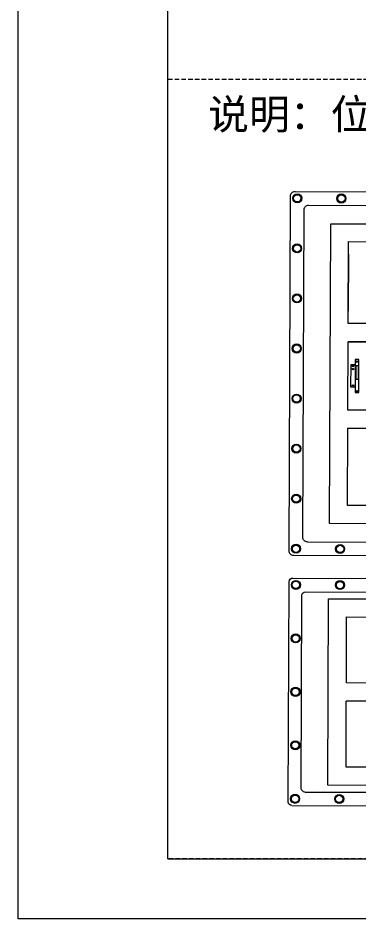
# Model space of a CAD drawing. Header units: millimetres. Extents: x 32721 to 103787, y 57624 to 127312.
# Drawn here: x 32721 to 33100, y 61252 to 62253 of the extents above; entities that cross this region are included whole.
import ezdxf

# ---------------------------------------------------------------- set-up
doc = ezdxf.new("R2010")
doc.units = ezdxf.units.MM
doc.header["$LTSCALE"] = 10
doc.linetypes.add('DASHED', pattern=[0.75, 0.5, -0.25])
doc.layers.get('0').update_dxf_attribs({"lineweight": 18})
for name, color, linetype, lineweight in [('1轮廓实线层', 7, 'Continuous', 18), ('2细线层', 4, 'Continuous', 18), ('图框层', 7, 'Continuous', 18)]:
    doc.layers.add(name, color=color, linetype=linetype, lineweight=lineweight)
doc.styles.add('FS', font='')
doc.styles.get('FS').set_extended_font_data('宋体')

msp = doc.modelspace()

# ---------------------------------------------------------------- linework, layer by layer
at = {"layer": '1轮廓实线层'}
for p, q in [((33028.64, 62059.9), (33726.1, 62057.38)), ((33043.75, 62044.68), (33710.89, 62042.27)), ((33067.12, 61691.18), (33068.33, 62024)), ((33068.33, 62024), (33686.16, 62021.77)), ((33087.65, 61913.25), (33087.98, 62004.22)), ((33087.98, 62004.22), (33666.36, 62002.14)), ((33087.92, 61990.32), (33087.69, 61927.15)), ((33087.92, 61990.32), (33087.69, 61927.15)), ((33463.38, 61911.89), (33087.64, 61913.25)), ((33666.04, 61911.16), (33087.65, 61913.25)), ((33087.29, 61817.22), (33087.56, 61893.03)), ((33463.3, 61891.67), (33087.56, 61893.03)), ((33087.56, 61893.03), (33665.97, 61890.94)), ((33463.03, 61815.86), (33087.29, 61817.22)), ((33665.7, 61815.13), (33087.29, 61817.22)), ((33086.91, 61711.32), (33087.22, 61797)), ((33462.96, 61795.65), (33087.22, 61797)), ((33087.22, 61797), (33665.63, 61794.92)), ((33665.32, 61709.23), (33086.91, 61711.32)), ((33684.96, 61688.95), (33067.12, 61691.18)), ((33042.4, 61670.68), (33709.54, 61668.27)), ((33040.42, 61615.38), (33709.58, 61612.97)), ((33065.06, 61400.55), (33065.8, 61607.65)), ((33065.8, 61607.65), (33684.14, 61605.42)), ((33085.68, 61514.14), (33085.95, 61587.36)), ((33085.95, 61587.36), (33663.85, 61585.28)), ((33663.59, 61512.05), (33085.68, 61514.14)), ((33085.35, 61420.7), (33085.61, 61493.92)), ((33663.51, 61491.84), (33085.61, 61493.92)), ((33461.09, 61419.34), (33085.35, 61420.7)), ((33663.25, 61418.61), (33085.35, 61420.7)), ((33683.39, 61398.32), (33065.06, 61400.55)), ((33039.62, 61393), (33708.78, 61390.59)), ((33025.17, 61377.89), (33724.65, 61375.37))]:
    msp.add_line(p, q, dxfattribs=at)
at = {"layer": '1轮廓实线层', "lineweight": 13}
for p, q in [((33090.84, 61842.48), (33090.93, 61867.75)), ((33090.93, 61867.75), (33095.48, 61867.73)), ((33092.57, 61865.59), (33093.74, 61866.74)), ((33092.67, 61865.48), (33093.84, 61866.64)), ((33095.48, 61867.73), (33095.39, 61842.46)), ((33095.57, 61873.26), (33095.44, 61836.62)), ((33099.72, 61873.24), (33095.57, 61873.26)), ((33097, 61870.59), (33098.17, 61871.75)), ((33097.1, 61870.49), (33098.27, 61871.65)), ((33099.58, 61836.6), (33099.72, 61873.24)), ((33092.56, 61862.11), (33093.72, 61863.27)), ((33092.66, 61862.01), (33093.82, 61863.17)), ((33095.39, 61842.46), (33090.84, 61842.48)), ((33092.49, 61843.94), (33093.66, 61845.1)), ((33092.59, 61843.84), (33093.76, 61845)), ((33095.44, 61836.62), (33099.58, 61836.6)), ((33096.88, 61837.72), (33098.05, 61838.88)), ((33096.98, 61837.62), (33098.15, 61838.78))]:
    msp.add_line(p, q, dxfattribs=at)
at = {"layer": '1轮廓实线层', "linetype": 'DASHED'}
msp.add_lwpolyline([(32887.35, 62184.8), (33823.3, 62184.8), (33823.3, 61318.65), (32887.35, 61318.65)], close=True, dxfattribs=at)
at = {"layer": '1轮廓实线层'}
for points in [[(33724.64, 61653.05), (33027.18, 61655.57, -0.4142136), (33022.14, 61660.64), (33023.57, 62054.86, -0.4142136), (33028.64, 62059.9)], [(33042.4, 61670.68, -0.4142136), (33037.36, 61675.75), (33038.67, 62039.64, -0.4142136), (33043.75, 62044.68)], [(33025.17, 61377.89, -0.4142136), (33021.14, 61381.95), (33022.02, 61626.57, -0.4142136), (33026.08, 61630.6), (33432.89, 61629.13)], [(33039.62, 61393, -0.4142136), (33035.59, 61397.06), (33036.36, 61611.36, -0.4142136), (33040.42, 61615.38)]]:
    msp.add_lwpolyline(points, format="xyb", dxfattribs=at)
msp.add_lwpolyline([(33087.29, 61817.22), (33087.56, 61893.03)], dxfattribs=at)
at = {"layer": '1轮廓实线层', "lineweight": 13}
msp.add_lwpolyline([(33096.77, 61866.61), (33098.76, 61866.6), (33098.71, 61850.96), (33096.71, 61850.97)], close=True, dxfattribs=at)
at = {"layer": '1轮廓实线层'}
for centre, radius in [((33031.14, 62052.31), 5.05), ((33031.14, 62052.31), 4.04), ((33080.16, 62052.13), 5.05), ((33080.16, 62052.13), 4.04), ((33030.94, 61996.71), 5.05), ((33030.94, 61996.71), 4.04), ((33030.74, 61941.12), 5.05), ((33030.74, 61941.12), 4.04), ((33030.54, 61885.52), 5.05), ((33030.54, 61885.52), 4.04), ((33030.34, 61829.93), 5.05), ((33030.34, 61829.93), 4.04), ((33030.13, 61774.33), 5.05), ((33030.13, 61774.33), 4.04), ((33029.93, 61718.74), 5.05), ((33029.93, 61718.74), 4.04), ((33029.73, 61663.14), 5.05), ((33029.73, 61663.14), 4.04), ((33078.76, 61662.97), 5.05), ((33078.76, 61662.97), 4.04), ((33029.59, 61623), 5.05), ((33029.59, 61623), 4.04), ((33078.61, 61622.83), 5.05), ((33078.61, 61622.83), 4.04), ((33029.37, 61563.62), 5.05), ((33029.37, 61563.62), 4.04), ((33029.16, 61504.23), 5.05), ((33029.16, 61504.23), 4.04), ((33028.95, 61444.85), 5.05), ((33028.95, 61444.85), 4.04), ((33028.73, 61385.46), 5.05), ((33028.73, 61385.46), 4.04), ((33077.76, 61385.29), 5.05), ((33077.76, 61385.29), 4.04)]:
    msp.add_circle(centre, radius, dxfattribs=at)
at = {"layer": '1轮廓实线层', "lineweight": 13}
for centre in [(33093.2, 61866.11), (33097.64, 61871.12), (33093.19, 61862.64), (33093.12, 61844.47), (33097.52, 61838.25)]:
    msp.add_circle(centre, 0.821, dxfattribs=at)
at = {"layer": '2细线层'}
for p, q in [((32720.69, 61251.98), (32720.69, 64051.98)), ((36680.69, 61251.98), (32720.69, 61251.98))]:
    msp.add_line(p, q, dxfattribs=at)
at = {"layer": '图框层'}
for q in [(32887.35, 63985.32), (36614.02, 61318.65)]:
    msp.add_line((32887.35, 61318.65), q, dxfattribs=at)

# ---------------------------------------------------------------- texts
at = {"color": 3, "style": 'FS'}
msp.add_text('说明：位置示意图', height=33.333, dxfattribs=at).set_placement((32931.91, 62128.97))

doc.saveas('drawing.dxf')
